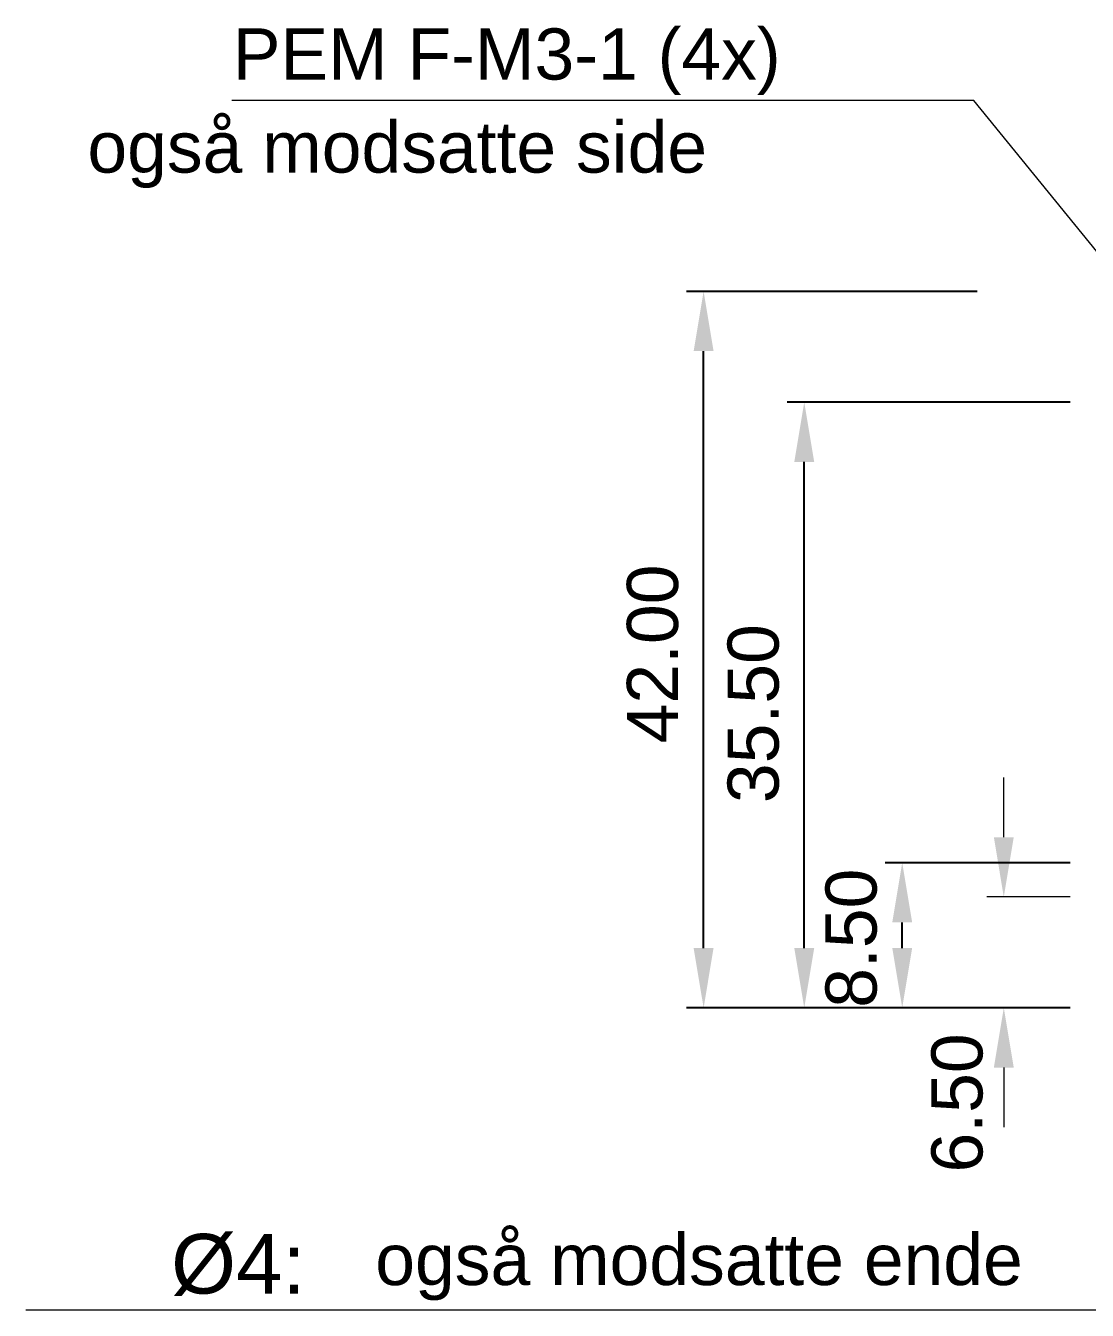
# Model space of a CAD drawing. Extents: x 23 to 957, y -67 to 697.
# Drawn here: x 296.8 to 359.1, y 608.8 to 684.1 of the extents above; entities that cross this region are included whole.
import ezdxf

# ---------------------------------------------------------------- set-up
doc = ezdxf.new("R2010")
doc.units = 0
doc.header["$MEASUREMENT"] = 0
doc.layers.get('0').update_dxf_attribs({"linetype": 'CONTINUOUS'})
doc.layers.get('DEFPOINTS').update_dxf_attribs({"linetype": 'CONTINUOUS'})
doc.layers.add('DIM', color=1, linetype='CONTINUOUS', lineweight=13)
doc.styles.get("Standard").update_dxf_attribs({"font": 'ARIAL.TTF'})
doc.dimstyles.get("Standard").update_dxf_attribs({"dimtxt": 0.18, "dimasz": 0.18, "dimexe": 0.18, "dimexo": 0.0625, "dimgap": 0.09, "dimtad": 0, "dimtih": 1, "dimtoh": 1, "dimdec": 4, "dimzin": 0, "dimdsep": 46, "dimtxsty": 'Standard', "dimcen": 0.09, "dimadec": 0, "dimazin": 0, "dimtfac": 1, "dimtdec": 4, "dimtofl": 0, "dimtmove": 0, "dimatfit": 3, "dimfxl": 0, "dimtolj": 1, "dimtzin": 0, "dimarcsym": 0})

# ---------------------------------------------------------------- blocks, each defined once
blk = doc.blocks.new('*D4')
at = {"color": 0, "linetype": 'ByBlock'}
for p, q in [((304.074, 690.177), (287.028, 690.177)), ((288.028, 651.677), (288.028, 686.677)), ((304.074, 648.177), (287.028, 648.177))]:
    blk.add_line(p, q, dxfattribs=at)
for points in [[(288.611, 686.677), (287.444, 686.677), (288.028, 690.177)], [(288.611, 651.677), (287.444, 651.677), (288.028, 648.177)]]:
    blk.add_solid(points, dxfattribs=at)
at = {"layer": 'DEFPOINTS', "color": 0, "linetype": 'ByBlock'}
for p in [(288.028, 690.177), (305.074, 690.177), (305.074, 648.177)]:
    blk.add_point(p, dxfattribs=at)
at = {"color": 0, "linetype": 'ByBlock'}
blk.add_text('42.00', height=3, rotation=90, dxfattribs=at).set_placement((286.528, 663.677))
blk = doc.blocks.new('*D6')
at = {"color": 0, "linetype": 'ByBlock'}
for p, q in [((304.07, 626.68), (293.217, 626.68)), ((294.217, 621.68), (294.217, 623.18)), ((304.07, 618.18), (293.217, 618.18))]:
    blk.add_line(p, q, dxfattribs=at)
for points in [[(294.801, 623.18), (293.634, 623.18), (294.217, 626.68)], [(294.801, 621.68), (293.634, 621.68), (294.217, 618.18)]]:
    blk.add_solid(points, dxfattribs=at)
at = {"layer": 'DEFPOINTS', "color": 0, "linetype": 'ByBlock'}
for p in [(294.217, 626.68), (305.07, 626.68), (305.07, 618.18)]:
    blk.add_point(p, dxfattribs=at)
at = {"color": 0, "linetype": 'ByBlock'}
blk.add_text('8.50', height=3, rotation=90, dxfattribs=at).set_placement((292.717, 618.18))
blk = doc.blocks.new('*D7')
at = {"color": 0, "linetype": 'ByBlock'}
for p, q in [((304.07, 653.68), (287.473, 653.68)), ((288.473, 621.68), (288.473, 650.18)), ((304.07, 618.18), (287.473, 618.18))]:
    blk.add_line(p, q, dxfattribs=at)
for points in [[(289.056, 650.18), (287.889, 650.18), (288.473, 653.68)], [(289.056, 621.68), (287.889, 621.68), (288.473, 618.18)]]:
    blk.add_solid(points, dxfattribs=at)
at = {"layer": 'DEFPOINTS', "color": 0, "linetype": 'ByBlock'}
for p in [(288.473, 653.68), (305.07, 653.68), (305.07, 618.18)]:
    blk.add_point(p, dxfattribs=at)
at = {"color": 0, "linetype": 'ByBlock'}
blk.add_text('35.50', height=3, rotation=90, dxfattribs=at).set_placement((286.973, 630.18))

msp = doc.modelspace()

# ---------------------------------------------------------------- linework, layer by layer
at = {"layer": 'DIM'}
for p, q in [((352.41858, 679.71428), (308.89858, 679.71428)), ((364.81858, 664.47428), (352.41858, 679.71428)), ((371.14412, 608.79671), (296.81412, 608.79671))]:
    msp.add_line(p, q, dxfattribs=at)
at = {"layer": 'DIM', "linetype": 'ByBlock'}
for p, q in [((354.17412, 636.52671), (354.17412, 640.02671)), ((358.07412, 633.02671), (353.17412, 633.02671)), ((358.07412, 626.52671), (351.02756, 626.52671)), ((358.07412, 626.52671), (353.17412, 626.52671)), ((354.17412, 623.02671), (354.17412, 619.52671))]:
    msp.add_line(p, q, dxfattribs=at)
for points in [[(354.75745, 636.52671), (353.59079, 636.52671), (354.17412, 633.02671)], [(354.75745, 623.02671), (353.59079, 623.02671), (354.17412, 626.52671)]]:
    msp.add_solid(points, dxfattribs=at)

# ---------------------------------------------------------------- texts
at = {"layer": 'DIM'}
for s, height, p in [('PEM F-M3-1 (4x)', 3, (308.96139, 680.94016)), ('også modsatte side', 3, (300.43412, 675.48671)), ('også modsatte ende', 3, (317.31412, 610.27671)), ('Ø4:', 3.5, (305.34412, 609.77671))]:
    msp.add_text(s, height=height, dxfattribs=at).set_placement(p)
at = {"layer": 'DIM', "linetype": 'ByBlock'}
msp.add_text('6.50', height=3, rotation=90, dxfattribs=at).set_placement((352.92412, 616.87505))

# ---------------------------------------------------------------- dimensions: what is measured, and where the dimension line sits
at = {"layer": 'DIM', "linetype": 'Continuous'}
dim = msp.add_linear_dim(base=(336.5699, 668.52671), p1=(353.61646, 626.52671), p2=(353.61646, 668.52671), angle=90, dimstyle='Standard', dxfattribs=at)
dim.commit()
dim.dimension.update_dxf_attribs({"geometry": '*D4', "text_midpoint": (333.5699, 647.52671), "insert": (48.54234, -21.65)})
at = {"layer": 'DIM'}
for base, p2, picture, middle in [((342.47266, 662.03), (359.07, 662.03), '*D7', (339.47266, 644.28)), ((348.2172, 635.03), (359.07, 635.03), '*D6', (345.2172, 630.78))]:
    dim = msp.add_linear_dim(base=base, p1=(359.07, 626.53), p2=p2, angle=90, dimstyle='Standard', dxfattribs=at)
    dim.commit()
    dim.dimension.update_dxf_attribs({"geometry": picture, "text_midpoint": middle, "insert": (54, 8.35)})

doc.saveas('drawing.dxf')
